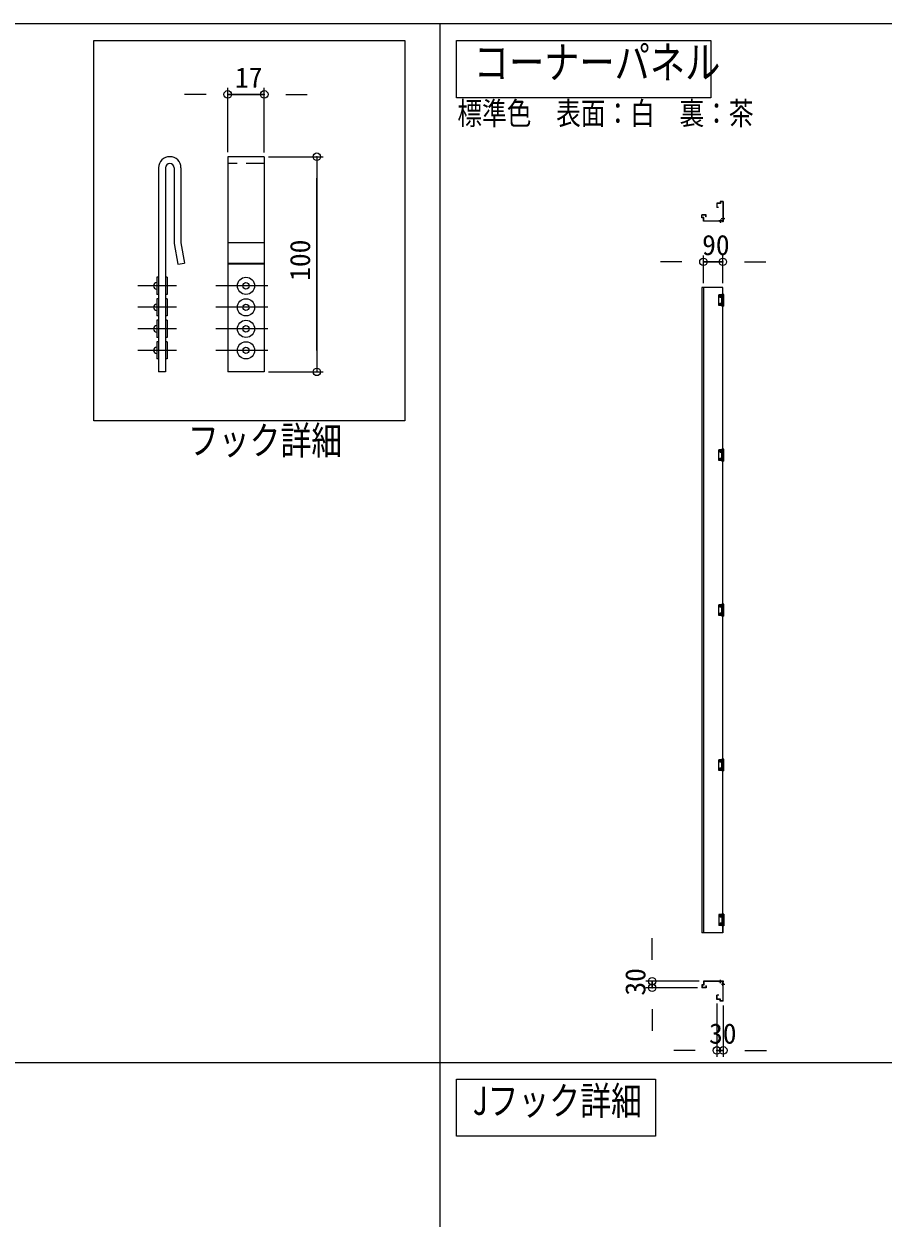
# Model space of a CAD drawing. Units: millimetres, scale not verified. Extents: x -20405 to 20405, y -7243 to 7243.
# Drawn here: x -12291 to -8298, y 1693 to 7243 of the extents above; entities that cross this region are included whole.
import ezdxf
from ezdxf.enums import TextEntityAlignment as Align

# ---------------------------------------------------------------- set-up
doc = ezdxf.new("R2010")
doc.units = ezdxf.units.MM
doc.header["$LTSCALE"] = 70
doc.header["$PDMODE"] = 32
doc.header["$PDSIZE"] = 35
doc.linetypes.add('CHAIN1', pattern=[8, 5, -1, 1, -1])
doc.linetypes.add('DASHED1', pattern=[1.8, 1.2, -0.6])
for name, color, linetype, lineweight in [('0-0_(2m)Rｸﾘｱｺｰﾅｰﾊﾟﾈﾙ', 7, 'Continuous', 9), ('1-3_(3m)ｺｰﾅｰﾊﾟﾈﾙ', 7, 'Continuous', 9), ('1-D_0', 7, 'Continuous', 9), ('2-D_KANAGU', 2, 'Continuous', 9), ('2-E_KIJUN', 1, 'CHAIN1', 9), ('3-3_TENS', 5, 'DASHED1', 9), ('3-4_text', 7, 'Continuous', 9), ('3-5_ZATU', 3, 'Continuous', 9), ('3-7_図面枠', 7, 'Continuous', 9)]:
    doc.layers.add(name, color=color, linetype=linetype, lineweight=lineweight)
doc.styles.add('ＭＳ ゴシック', font='')
doc.styles.get('ＭＳ ゴシック').set_extended_font_data('MS Gothic')

msp = doc.modelspace()

# ---------------------------------------------------------------- linework, layer by layer
at = {"layer": '0-0_(2m)Rｸﾘｱｺｰﾅｰﾊﾟﾈﾙ'}
for p, q in [((-11966.41, 5398.21), (-11966.41, 7165.53)), ((-10280.83, 6899.54), (-10280.83, 7165.53)), ((-10280.83, 2073.05), (-10280.83, 2339.05))]:
    msp.add_line(p, q, dxfattribs=at)
at = {"layer": '1-3_(3m)ｺｰﾅｰﾊﾟﾈﾙ'}
for p, q in [((-9055.44, 6408.85), (-9071.45, 6408.84)), ((-9071.45, 6408.84), (-9071.43, 6388.84)), ((-9062.93, 6388.84), (-9071.43, 6388.84)), ((-9062.93, 6390.04), (-9070.23, 6390.03)), ((-9062.93, 6390.04), (-9062.93, 6388.84)), ((-9041.45, 6416.86), (-9055.45, 6416.85)), ((-9055.45, 6416.85), (-9055.44, 6408.85)), ((-9042.65, 6415.66), (-9054.25, 6415.65)), ((-9042.65, 6415.66), (-9042.57, 6327.36)), ((-9041.45, 6416.86), (-9041.38, 6327.36)), ((-9121.07, 6355.16), (-9141.07, 6355.16)), ((-9141.07, 6341.16), (-9141.07, 6355.16)), ((-9133.07, 6341.16), (-9141.07, 6341.16)), ((-9122.27, 6353.96), (-9139.87, 6353.96)), ((-9133.07, 6325.16), (-9133.07, 6341.16)), ((-9131.87, 6326.36), (-9131.87, 6342.36)), ((-9122.27, 6346.66), (-9122.27, 6353.96)), ((-9121.07, 6346.66), (-9122.27, 6346.66)), ((-9121.07, 6346.66), (-9121.07, 6355.16)), ((-9061.57, 6327.36), (-9061.57, 6326.36)), ((-9046.77, 6327.36), (-9061.57, 6327.36)), ((-9056.07, 6328.86), (-9056.07, 6327.36)), ((-9056.07, 6328.86), (-9052.07, 6328.86)), ((-9054.07, 6334.21), (-9054.07, 6318.18)), ((-9052.07, 6328.86), (-9052.07, 6327.36)), ((-9050.43, 6337.86), (-9034.4, 6337.87)), ((-9046.77, 6327.36), (-9046.77, 6326.36)), ((-9045.08, 6339.86), (-9043.58, 6339.86)), ((-9045.08, 6339.86), (-9045.08, 6335.86)), ((-9045.08, 6335.86), (-9043.58, 6335.86)), ((-9043.59, 6345.36), (-9042.59, 6345.36)), ((-9043.59, 6345.36), (-9043.57, 6330.07)), ((-9042.57, 6331.36), (-9041.38, 6331.36)), ((-9041.38, 6327.36), (-9042.57, 6327.36)), ((-9040.38, 6340.87), (-9040.38, 6334.86)), ((-9043.57, 6325.16), (-9133.07, 6325.16)), ((-9057.07, 6324.16), (-9051.07, 6324.16)), ((-9047.57, 6326.36), (-9047.57, 6325.16)), ((-9041.47, 6325.16), (-9041.28, 6325.16)), ((-9041.37, 6325.26), (-9041.37, 6325.07)), ((-9141.07, 6018.26), (-9141.07, 3018.26)), ((-9043.57, 6018.26), (-9141.07, 6018.26)), ((-9133.07, 6018.26), (-9133.07, 3018.26)), ((-9043.57, 5985.76), (-9043.57, 6018.26)), ((-9042.56, 5985.76), (-9042.56, 6018.26)), ((-9047.57, 5983.26), (-9061.57, 5983.26)), ((-9061.57, 5933.26), (-9061.57, 5983.26)), ((-9048.07, 5975.76), (-9060.06, 5975.76)), ((-9048.07, 5940.76), (-9060.06, 5940.76)), ((-9054.07, 5969.75), (-9054.07, 5981.76)), ((-9054.07, 5934.75), (-9054.07, 5946.76)), ((-9047.57, 5930.76), (-9047.57, 5985.76)), ((-9043.57, 5985.76), (-9047.57, 5985.76)), ((-9046.57, 5983.26), (-9047.57, 5983.26)), ((-9046.57, 5933.26), (-9046.57, 5983.26)), ((-9039.57, 5970.26), (-9046.57, 5970.26)), ((-9039.57, 5946.26), (-9046.57, 5946.26)), ((-9038.57, 5983.26), (-9046.07, 5983.26)), ((-9046.07, 5970.26), (-9046.07, 5983.26)), ((-9046.07, 5933.26), (-9046.07, 5946.26)), ((-9038.57, 5985.76), (-9042.56, 5985.76)), ((-9040.07, 5946.26), (-9040.07, 5970.26)), ((-9039.57, 5933.26), (-9039.57, 5983.26)), ((-9038.57, 5930.76), (-9038.57, 5985.76)), ((-9047.57, 5933.26), (-9061.57, 5933.26)), ((-9046.57, 5933.26), (-9047.57, 5933.26)), ((-9043.57, 5930.76), (-9047.57, 5930.76)), ((-9038.57, 5933.26), (-9046.07, 5933.26)), ((-9043.57, 5265.76), (-9043.57, 5930.76)), ((-9038.57, 5930.76), (-9042.56, 5930.76)), ((-9042.56, 5265.76), (-9042.56, 5930.76)), ((-9061.57, 5213.26), (-9061.57, 5263.26)), ((-9047.57, 5263.26), (-9061.57, 5263.26)), ((-9048.07, 5255.75), (-9060.06, 5255.75)), ((-9048.07, 5220.75), (-9060.06, 5220.75)), ((-9054.07, 5249.76), (-9054.07, 5261.76)), ((-9054.07, 5214.76), (-9054.07, 5226.76)), ((-9043.57, 5265.76), (-9047.57, 5265.76)), ((-9047.57, 5210.76), (-9047.57, 5265.76)), ((-9046.57, 5263.26), (-9047.57, 5263.26)), ((-9046.57, 5213.26), (-9046.57, 5263.26)), ((-9039.57, 5250.26), (-9046.57, 5250.26)), ((-9039.57, 5226.26), (-9046.57, 5226.26)), ((-9038.57, 5263.26), (-9046.07, 5263.26)), ((-9046.07, 5250.26), (-9046.07, 5263.26)), ((-9046.07, 5213.26), (-9046.07, 5226.26)), ((-9038.57, 5265.76), (-9042.56, 5265.76)), ((-9040.07, 5226.26), (-9040.07, 5250.26)), ((-9039.57, 5213.26), (-9039.57, 5263.26)), ((-9038.57, 5210.76), (-9038.57, 5265.76)), ((-9047.57, 5213.26), (-9061.57, 5213.26)), ((-9046.57, 5213.26), (-9047.57, 5213.26)), ((-9043.57, 5210.76), (-9047.57, 5210.76)), ((-9038.57, 5213.26), (-9046.07, 5213.26)), ((-9043.57, 4545.76), (-9043.57, 5210.76)), ((-9038.57, 5210.76), (-9042.56, 5210.76)), ((-9042.56, 4545.76), (-9042.56, 5210.76)), ((-9061.57, 4493.26), (-9061.57, 4543.26)), ((-9047.57, 4543.26), (-9061.57, 4543.26)), ((-9048.07, 4535.75), (-9060.06, 4535.75)), ((-9048.07, 4500.75), (-9060.06, 4500.75)), ((-9054.07, 4529.76), (-9054.07, 4541.75)), ((-9054.07, 4494.76), (-9054.07, 4506.75)), ((-9043.57, 4545.76), (-9047.57, 4545.76)), ((-9047.57, 4490.76), (-9047.57, 4545.76)), ((-9046.57, 4543.26), (-9047.57, 4543.26)), ((-9046.57, 4493.26), (-9046.57, 4543.26)), ((-9039.57, 4530.26), (-9046.57, 4530.26)), ((-9039.57, 4506.26), (-9046.57, 4506.26)), ((-9038.57, 4543.26), (-9046.07, 4543.26)), ((-9046.07, 4530.26), (-9046.07, 4543.26)), ((-9046.07, 4493.26), (-9046.07, 4506.26)), ((-9038.57, 4545.76), (-9042.56, 4545.76)), ((-9040.07, 4506.26), (-9040.07, 4530.26)), ((-9039.57, 4493.26), (-9039.57, 4543.26)), ((-9038.57, 4490.76), (-9038.57, 4545.76)), ((-9047.57, 4493.26), (-9061.57, 4493.26)), ((-9046.57, 4493.26), (-9047.57, 4493.26)), ((-9043.57, 4490.76), (-9047.57, 4490.76)), ((-9038.57, 4493.26), (-9046.07, 4493.26)), ((-9043.57, 3825.76), (-9043.57, 4490.76)), ((-9038.57, 4490.76), (-9042.56, 4490.76)), ((-9042.56, 3825.76), (-9042.56, 4490.76)), ((-9061.57, 3773.26), (-9061.57, 3823.26)), ((-9047.57, 3823.26), (-9061.57, 3823.26)), ((-9048.07, 3815.76), (-9060.06, 3815.76)), ((-9048.07, 3780.76), (-9060.06, 3780.76)), ((-9054.07, 3809.76), (-9054.07, 3821.76)), ((-9054.07, 3774.76), (-9054.07, 3786.76)), ((-9043.57, 3825.76), (-9047.57, 3825.76)), ((-9047.57, 3770.76), (-9047.57, 3825.76)), ((-9046.57, 3823.26), (-9047.57, 3823.26)), ((-9046.57, 3773.26), (-9046.57, 3823.26)), ((-9039.57, 3810.25), (-9046.57, 3810.25)), ((-9039.57, 3786.26), (-9046.57, 3786.26)), ((-9038.57, 3823.26), (-9046.07, 3823.26)), ((-9046.07, 3810.25), (-9046.07, 3823.26)), ((-9046.07, 3773.26), (-9046.07, 3786.26)), ((-9038.57, 3825.76), (-9042.56, 3825.76)), ((-9040.07, 3786.26), (-9040.07, 3810.25)), ((-9039.57, 3773.26), (-9039.57, 3823.26)), ((-9038.57, 3770.76), (-9038.57, 3825.76)), ((-9047.57, 3773.26), (-9061.57, 3773.26)), ((-9046.57, 3773.26), (-9047.57, 3773.26)), ((-9043.57, 3770.76), (-9047.57, 3770.76)), ((-9038.57, 3773.26), (-9046.07, 3773.26)), ((-9043.57, 3105.76), (-9043.57, 3770.76)), ((-9042.56, 3105.76), (-9042.56, 3770.76)), ((-9038.57, 3770.76), (-9042.56, 3770.76)), ((-9061.57, 3103.25), (-9061.57, 3053.26)), ((-9047.57, 3103.25), (-9061.57, 3103.25)), ((-9047.57, 3053.26), (-9061.57, 3053.26)), ((-9048.07, 3095.76), (-9060.06, 3095.76)), ((-9048.07, 3060.76), (-9060.06, 3060.76)), ((-9054.07, 3101.76), (-9054.07, 3089.76)), ((-9054.07, 3066.76), (-9054.07, 3054.76)), ((-9043.57, 3105.76), (-9047.57, 3105.76)), ((-9047.57, 3105.76), (-9047.57, 3050.75)), ((-9046.57, 3103.25), (-9047.57, 3103.25)), ((-9046.57, 3053.26), (-9047.57, 3053.26)), ((-9046.57, 3103.25), (-9046.57, 3053.26)), ((-9039.57, 3090.26), (-9046.57, 3090.26)), ((-9039.57, 3066.26), (-9046.57, 3066.26)), ((-9038.57, 3103.25), (-9046.07, 3103.25)), ((-9046.07, 3103.25), (-9046.07, 3090.26)), ((-9046.07, 3066.26), (-9046.07, 3053.26)), ((-9038.57, 3053.26), (-9046.07, 3053.26)), ((-9038.57, 3105.76), (-9042.56, 3105.76)), ((-9040.07, 3090.26), (-9040.07, 3066.26)), ((-9039.57, 3103.25), (-9039.57, 3053.26)), ((-9038.57, 3105.76), (-9038.57, 3050.75)), ((-9042.56, 3018.26), (-9141.07, 3018.26)), ((-9043.57, 3050.75), (-9047.57, 3050.75)), ((-9043.57, 3018.26), (-9043.57, 3050.75)), ((-9038.57, 3050.75), (-9042.56, 3050.75)), ((-9042.56, 3050.75), (-9042.56, 3018.26)), ((-9140.57, 2777.19), (-9140.57, 2763.19)), ((-9132.57, 2777.19), (-9140.57, 2777.19)), ((-9132.57, 2793.19), (-9132.57, 2777.19)), ((-9043.07, 2793.19), (-9132.57, 2793.19)), ((-9131.37, 2791.99), (-9131.37, 2775.99)), ((-9061.07, 2790.99), (-9061.07, 2791.99)), ((-9046.27, 2790.99), (-9061.07, 2790.99)), ((-9056.57, 2794.19), (-9050.57, 2794.19)), ((-9055.57, 2789.49), (-9055.57, 2790.99)), ((-9055.57, 2789.49), (-9051.57, 2789.49)), ((-9053.57, 2784.14), (-9053.57, 2800.17)), ((-9051.57, 2789.49), (-9051.57, 2790.99)), ((-9049.92, 2780.49), (-9033.89, 2780.49)), ((-9047.07, 2791.99), (-9047.07, 2793.19)), ((-9046.27, 2790.99), (-9046.27, 2791.99)), ((-9044.57, 2782.49), (-9043.07, 2782.49)), ((-9044.57, 2778.49), (-9044.57, 2782.49)), ((-9044.57, 2778.49), (-9043.07, 2778.49)), ((-9043.07, 2772.99), (-9043.07, 2788.28)), ((-9042.07, 2702.69), (-9042.07, 2790.99)), ((-9040.87, 2790.99), (-9042.07, 2790.99)), ((-9042.07, 2786.99), (-9040.87, 2786.99)), ((-9040.87, 2701.49), (-9040.87, 2790.99)), ((-9039.87, 2777.49), (-9039.87, 2783.49)), ((-9120.57, 2763.19), (-9140.57, 2763.19)), ((-9121.77, 2764.39), (-9139.37, 2764.39)), ((-9121.77, 2771.68), (-9121.77, 2764.39)), ((-9120.57, 2771.68), (-9121.77, 2771.68)), ((-9120.57, 2771.68), (-9120.57, 2763.19)), ((-9070.87, 2709.49), (-9070.87, 2729.49)), ((-9062.37, 2729.49), (-9070.87, 2729.49)), ((-9062.37, 2728.28), (-9069.67, 2728.28)), ((-9062.37, 2728.28), (-9062.37, 2729.49)), ((-9043.07, 2772.99), (-9042.07, 2772.99)), ((-9054.87, 2709.49), (-9070.87, 2709.49)), ((-9054.87, 2701.49), (-9054.87, 2709.49)), ((-9040.87, 2701.49), (-9054.87, 2701.49)), ((-9042.07, 2702.69), (-9053.67, 2702.69))]:
    msp.add_line(p, q, dxfattribs=at)
for points in [[(-9054.25, 6415.65), (-9054.24, 6407.65), (-9070.24, 6407.64), (-9070.23, 6390.03)], [(-9131.87, 6342.36), (-9139.87, 6342.36), (-9139.87, 6353.96)], [(-9043.57, 6325.16), (-9043.57, 6326.36), (-9131.87, 6326.36)], [(-9131.37, 2775.99), (-9139.37, 2775.99), (-9139.37, 2764.39)], [(-9043.07, 2793.19), (-9043.07, 2791.99), (-9131.37, 2791.99)], [(-9053.67, 2702.69), (-9053.67, 2710.69), (-9069.67, 2710.69), (-9069.67, 2728.28)]]:
    msp.add_lwpolyline(points, dxfattribs=at)
for centre, radius in [((-9041.37, 6325.16), 0.056), ((-9054.07, 5975.76), 4), ((-9054.07, 5940.76), 4), ((-9054.07, 5975.76), 2), ((-9054.07, 5940.76), 2), ((-9054.07, 5255.75), 4), ((-9054.07, 5220.75), 4), ((-9054.07, 5255.75), 2), ((-9054.07, 5220.75), 2), ((-9054.07, 4535.75), 4), ((-9054.07, 4500.75), 4), ((-9054.07, 4535.75), 2), ((-9054.07, 4500.75), 2), ((-9054.07, 3815.76), 4), ((-9054.07, 3780.76), 4), ((-9054.07, 3815.76), 2), ((-9054.07, 3780.76), 2), ((-9054.07, 3095.76), 4), ((-9054.07, 3060.76), 4), ((-9054.07, 3095.76), 2), ((-9054.07, 3060.76), 2)]:
    msp.add_circle(centre, radius, dxfattribs=at)
for centre, radius, start, end in [((-9043.07, 6326.86), 3.25, 58.461, 188.85), ((-9043.07, 6326.86), 3.25, 188.85, 58.461), ((-9043.07, 6326.86), 2.25, 40.926, 192.84), ((-9043.07, 6326.86), 2.25, 192.84, 40.926), ((-9041.38, 6340.86), 1, 0.052, 90.052), ((-9041.38, 6334.86), 1, 270.052, 0.052), ((-9057.07, 6325.16), 1, 180, 270), ((-9051.07, 6325.16), 1, 270, 0), ((-9056.57, 2793.19), 1, 90, 180), ((-9050.57, 2793.19), 1, 0, 90), ((-9042.56, 2791.49), 3.25, 171.15, 261.15), ((-9042.56, 2791.49), 3.25, 301.539, 148.461), ((-9042.56, 2791.49), 2.25, 167.16, 282.84), ((-9042.56, 2791.49), 2.25, 319.074, 130.926), ((-9040.87, 2783.49), 1, 0, 90), ((-9040.87, 2777.49), 1, 270, 0)]:
    msp.add_arc(centre, radius, start, end, dxfattribs=at)
at = {"layer": '1-D_0'}
for p, q in [((-11344, 6647.32), (-11344, 6945.25)), ((-11174, 6645.52), (-11174, 6945.25)), ((-11444.01, 6915.25), (-11544.01, 6915.25)), ((-11074.01, 6915.25), (-10974.01, 6915.25)), ((-11154, 6625.51), (-10899.74, 6625.51)), ((-10929.74, 6625.51), (-10929.74, 5625.52)), ((-10929.74, 5725.52), (-10929.74, 6525.52)), ((-9133.07, 6038.26), (-9133.07, 6167.06)), ((-9043.07, 6038.26), (-9043.07, 6167.06)), ((-9233.07, 6137.06), (-9333.07, 6137.06)), ((-8943.07, 6137.06), (-8843.07, 6137.06)), ((-11154, 5625.52), (-10899.74, 5625.52)), ((-9371.48, 2893.19), (-9371.48, 2993.19)), ((-9152.57, 2793.19), (-9401.48, 2793.19)), ((-9160.57, 2763.19), (-9401.48, 2763.19)), ((-9070.87, 2689.49), (-9070.87, 2442.22)), ((-9040.87, 2681.49), (-9040.87, 2442.22)), ((-9371.48, 2663.18), (-9371.48, 2563.19)), ((-9170.87, 2472.22), (-9270.87, 2472.22)), ((-8940.87, 2472.22), (-8840.87, 2472.22))]:
    msp.add_line(p, q, dxfattribs=at)
for points in [[(-11344, 6915.25), (-11174, 6915.25), (-11344, 6915.25)], [(-9133.07, 6137.06), (-9043.07, 6137.06), (-9133.07, 6137.06)], [(-9371.48, 2763.19), (-9371.48, 2793.19), (-9371.48, 2763.19)], [(-9070.87, 2472.22), (-9040.87, 2472.22), (-9070.87, 2472.22)]]:
    msp.add_lwpolyline(points, dxfattribs=at)
for p in [(-11344, 6915.25), (-11174, 6915.25), (-10929.74, 6625.51), (-9133.07, 6137.06), (-9043.07, 6137.06), (-10929.74, 5625.52), (-9371.48, 2793.19), (-9371.48, 2763.19), (-9070.87, 2472.22), (-9040.87, 2472.22)]:
    msp.add_point(p, dxfattribs=at)
at = {"layer": '2-D_KANAGU'}
for p, q in [((-11174, 6625.51), (-11344, 6625.51)), ((-11344, 6625.51), (-11344, 5625.52)), ((-11665.07, 6573.52), (-11665.07, 5625.52)), ((-11633.06, 6573.52), (-11633.06, 5625.52)), ((-11593.06, 6573.52), (-11593.06, 6222.72)), ((-11561.06, 6573.52), (-11561.06, 6225.52)), ((-11561.06, 6225.52), (-11544.41, 6131.08)), ((-11174, 6225.52), (-11344, 6225.52)), ((-11344, 6131.08), (-11174, 6131.08)), ((-11174, 6125.52), (-11344, 6125.52)), ((-11633.06, 5625.52), (-11665.07, 5625.52))]:
    msp.add_line(p, q, dxfattribs=at)
for points in [[(-11174, 6625.51), (-11174, 5625.52), (-11344, 5625.52)], [(-11593.06, 6222.72), (-11575.92, 6125.52), (-11544.41, 6131.08)]]:
    msp.add_lwpolyline(points, dxfattribs=at)
for radius in [52, 20]:
    msp.add_arc((-11613.06, 6573.52), radius, 0, 180, dxfattribs=at)
at = {"layer": '2-E_KIJUN'}
for p, q in [((-11581.85, 6025.52), (-11760.98, 6025.52)), ((-11157.38, 6025.52), (-11399.28, 6025.52)), ((-11581.85, 5925.51), (-11760.98, 5925.51)), ((-11157.38, 5925.51), (-11399.28, 5925.51)), ((-11581.85, 5825.52), (-11760.98, 5825.52)), ((-11157.38, 5825.52), (-11399.28, 5825.52)), ((-11581.85, 5725.52), (-11760.98, 5725.52)), ((-11157.38, 5725.52), (-11399.28, 5725.52))]:
    msp.add_line(p, q, dxfattribs=at)
at = {"layer": '3-3_TENS'}
msp.add_line((-11174, 6593.52), (-11344, 6593.52), dxfattribs=at)
at = {"layer": '3-4_text'}
for points in [[(-10280.83, 7165.53), (-9098.31, 7165.53), (-9098.31, 6899.54), (-10280.83, 6899.54)], [(-10280.83, 2339.05), (-9356.23, 2339.05), (-9356.23, 2073.05), (-10280.83, 2073.05)]]:
    msp.add_lwpolyline(points, dxfattribs=at)
at = {"layer": '3-5_ZATU'}
for p, q in [((-11673.06, 6065.51), (-11673.06, 5985.52)), ((-11665.07, 6065.51), (-11673.06, 6065.51)), ((-11625.06, 6065.51), (-11633.06, 6065.51)), ((-11633.06, 6065.51), (-11633.06, 5985.52)), ((-11625.06, 6065.51), (-11625.06, 5985.52)), ((-11665.07, 5985.52), (-11673.06, 5985.52)), ((-11665.07, 5965.52), (-11673.06, 5965.52)), ((-11673.06, 5965.52), (-11673.06, 5885.52)), ((-11625.06, 5985.52), (-11633.06, 5985.52)), ((-11625.06, 5965.52), (-11633.06, 5965.52)), ((-11633.06, 5965.52), (-11633.06, 5885.52)), ((-11625.06, 5965.52), (-11625.06, 5885.52)), ((-11665.07, 5885.52), (-11673.06, 5885.52)), ((-11625.06, 5885.52), (-11633.06, 5885.52)), ((-11665.07, 5865.52), (-11673.06, 5865.52)), ((-11673.06, 5865.52), (-11673.06, 5785.51)), ((-11625.06, 5865.52), (-11633.06, 5865.52)), ((-11633.06, 5865.52), (-11633.06, 5785.51)), ((-11625.06, 5865.52), (-11625.06, 5785.51)), ((-11665.07, 5785.51), (-11673.06, 5785.51)), ((-11625.06, 5785.51), (-11633.06, 5785.51)), ((-11665.07, 5765.52), (-11673.06, 5765.52)), ((-11673.06, 5765.52), (-11673.06, 5685.52)), ((-11625.06, 5765.52), (-11633.06, 5765.52)), ((-11633.06, 5765.52), (-11633.06, 5685.52)), ((-11625.06, 5765.52), (-11625.06, 5685.52)), ((-11665.07, 5685.52), (-11673.06, 5685.52)), ((-11625.06, 5685.52), (-11633.06, 5685.52))]:
    msp.add_line(p, q, dxfattribs=at)
for centre, radius in [((-11259, 6025.52), 40), ((-11259, 6025.52), 15), ((-11259, 5925.51), 40), ((-11259, 5925.51), 15), ((-11259, 5825.52), 40), ((-11259, 5825.52), 15), ((-11259, 5725.52), 40), ((-11259, 5725.52), 15)]:
    msp.add_circle(centre, radius, dxfattribs=at)
for centre in [(-11673.06, 6025.52), (-11673.06, 5925.51), (-11673.06, 5825.52), (-11673.06, 5725.52)]:
    msp.add_arc(centre, 15, 90, 270, dxfattribs=at)
at = {"layer": '3-7_図面枠'}
for p, q in [((-4305.27, 7242.75), (-20405.27, 7242.75)), ((-10357.62, 7242.75), (-10357.62, -3257.25)), ((-20405.27, 2416.27), (-4305.27, 2416.27))]:
    msp.add_line(p, q, dxfattribs=at)
for points in [[(-20405.27, -3857.25), (-4305.27, -3857.25), (-4305.27, 7242.75), (-20405.27, 7242.75)], [(-11966.41, 7165.53), (-10520.43, 7165.53), (-10520.43, 5398.21), (-11966.41, 5398.21)]]:
    msp.add_lwpolyline(points, dxfattribs=at)

# ---------------------------------------------------------------- texts
at = {"layer": '1-D_0', "color": 2, "style": 'ＭＳ ゴシック'}
for s, p in [('17', (-11310.21, 6918.45)), ('90', (-9139.27, 6140.27)), ('30', (-9107.07, 2475.42))]:
    msp.add_text(s, height=93.84, dxfattribs=at).set_placement(p, align=Align.BOTTOM_LEFT)
for s, p in [('100', (-10932.94, 6048.71)), ('30', (-9374.68, 2726.99))]:
    msp.add_text(s, height=93.84, rotation=90, dxfattribs=at).set_placement(p, align=Align.BOTTOM_LEFT)
at = {"layer": '3-4_text', "style": 'ＭＳ ゴシック', "width": 0.8}
for s, height, p in [('コーナーパネル', 150.1, (-10200.96, 6944.01)), ('標準色\u3000表面：白\u3000裏：茶', 105.1, (-10276.57, 6742.81)), ('フック詳細', 131.4, (-11528.92, 5201.48)), ('Jフック詳細', 131.4, (-10207.7, 2132.88))]:
    msp.add_text(s, height=height, dxfattribs=at).set_placement(p, align=Align.BOTTOM_LEFT)

doc.saveas('drawing.dxf')
